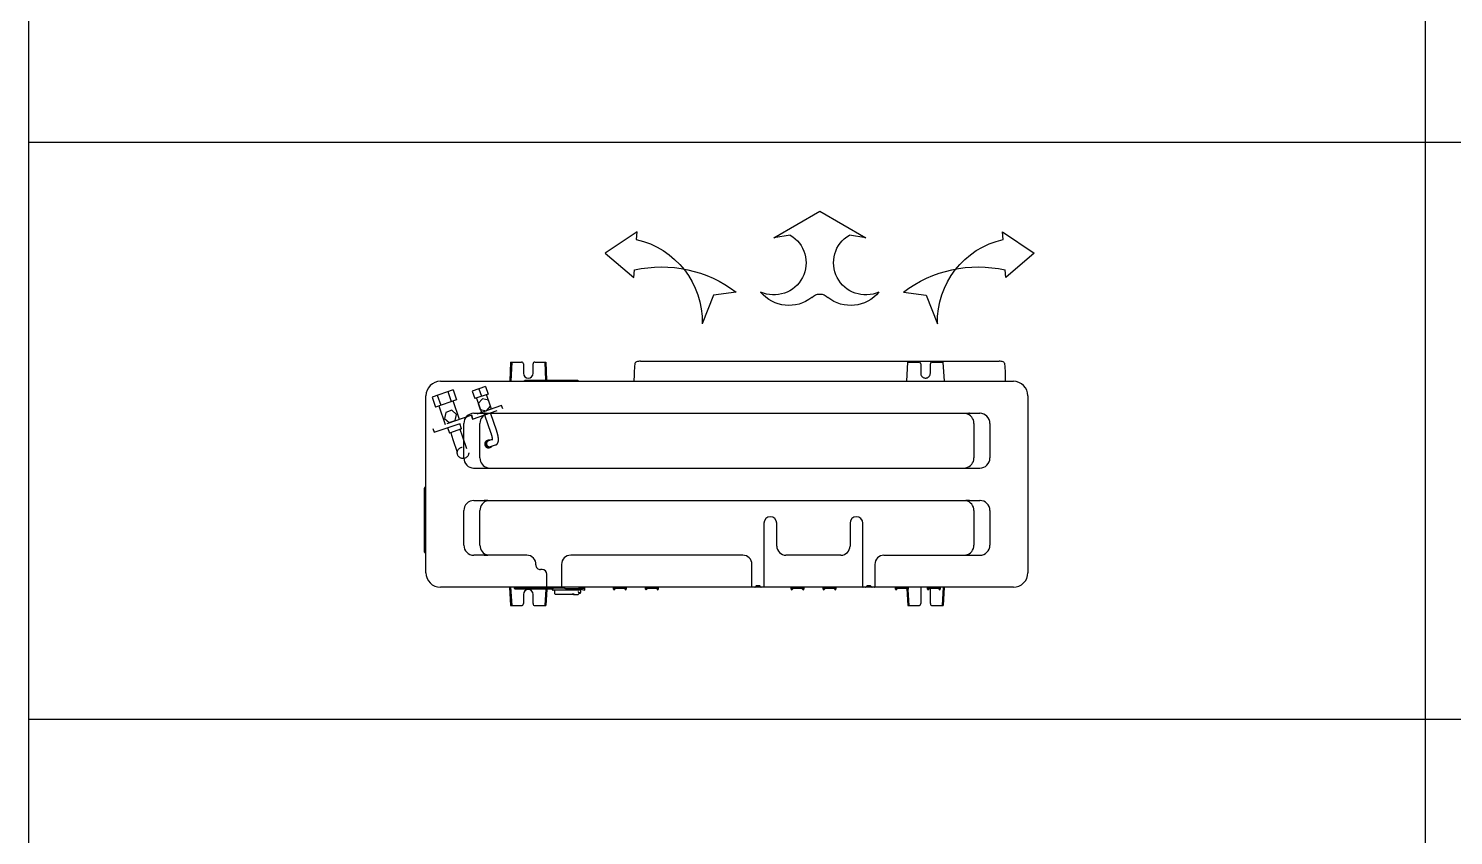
# Model space of a CAD drawing. Header units: inches. Extents: x -172 to 397, y -177 to 127.
# Drawn here: x 313.07 to 318.49, y 68.84 to 71.91 of the extents above; entities that cross this region are included whole.
import ezdxf

# ---------------------------------------------------------------- set-up
doc = ezdxf.new("R2010")
doc.units = ezdxf.units.IN
doc.header["$MEASUREMENT"] = 0
doc.linetypes.add('DOT2', pattern=[0.125, 0, -0.125])
for name, color, linetype in [('-EE-TEXT', 90, 'Continuous'), ('AC-CDU VRV', 3, 'Continuous'), ('AC-FCU VRV', 100, 'Continuous'), ('AC-Sky Air R410A', 70, 'Continuous')]:
    doc.layers.add(name, color=color, linetype=linetype)
doc.layers.add('AC-Sky Air R32', color=130, linetype='Continuous', lineweight=0)

# ---------------------------------------------------------------- blocks, each defined once
blk = doc.blocks.new('AIR-LOW')
at = {"layer": 'AC-FCU VRV', "color": 4}
for p, q in [((0.01163974925327693, 0.2952960661835959, -3392655.865954621), (-0.1225955583322502, 0.2177952752142573, -3392655.865954621)), ((0.1458750568389178, 0.2177952752142573, -3392655.865954621), (0.01163974925327693, 0.2952960661835959, -3392655.865954621)), ((-0.5197492571135172, 0.2353950566531466, -3392655.865954621), (-0.6125696325128729, 0.1735445199919923, -3392655.865954621)), ((-0.5219008222566117, 0.2135931493251064, -3392655.865954621), (-0.5197492571135172, 0.2353950566531466, -3392655.865954621)), ((-0.1225955583322502, 0.2177952752142573, -3392655.865954621), (-0.07447224071256642, 0.2264064742109895, -3392655.865954621)), ((0.09775173921923397, 0.2264064742108758, -3392655.865954621), (0.1458750568389178, 0.2177952752142573, -3392655.865954621)), ((0.5451803207632793, 0.2135931493251064, -3392655.865954621), (0.5430287556201847, 0.2353950566531466, -3392655.865954621)), ((0.5430287556201847, 0.2353950566531466, -3392655.865954621), (0.6358491310195404, 0.1735445199919923, -3392655.865954621)), ((-0.6125696325128729, 0.1735445199919923, -3392655.865954621), (-0.5295015432371883, 0.1024272480137824, -3392655.865954621)), ((0.6358491310195404, 0.1735445199919923, -3392655.865954621), (0.5527810417438559, 0.1024272480137824, -3392655.865954621)), ((-0.5295015432371883, 0.1024272480137824, -3392655.865954621), (-0.5279647052642531, 0.1249045865268954, -3392655.865954621)), ((0.5527810417438559, 0.1024272480137824, -3392655.865954621), (0.5512442037709206, 0.1249045865268954, -3392655.865954621)), ((-0.2982006621672326, 0.05161461717057136, -3392655.865954621), (-0.3304653086685221, -0.03195284169555634, -3392655.865954621)), ((-0.2317573647112567, 0.06029205082256794, -3392655.865954621), (-0.2982006621672326, 0.05161461717057136, -3392655.865954621)), ((0.2550368632179243, 0.06029205082256794, -3392655.865954621), (0.3214801606739002, 0.05161461717057136, -3392655.865954621)), ((0.3214801606739002, 0.05161461717057136, -3392655.865954621), (0.3537448071751896, -0.03195284169555634, -3392655.865954621))]:
    blk.add_line(p, q, dxfattribs=at)
for centre, radius, start, end in [((-0.5766449839995289, -0.02648477358729906, -3392655.865954621), 0.2462403953760186, 358.7275727909078, 77.26982151949238), ((-0.1220686244881222, 0.1457029528596649, -3392655.865954621), 0.09369351155229058, 245.7272512510814, 59.46924093096046), ((0.1453481229949034, 0.1457029528596649, -3392655.865954621), 0.09369351155228055, 120.5307590690485, 294.2727487489186), ((0.5999244825063101, -0.02648477358729906, -3392655.865954621), 0.2462403953760186, 102.7301784805076, 181.2724272090922), ((-0.4496783779935072, -0.2274697497086891, -3392655.865954621), 0.3609659566704283, 52.86347941400909, 102.525851156641), ((0.4729578765002884, -0.2274697497086891, -3392655.865954621), 0.3609659566704283, 77.47414884335899, 127.1365205859909), ((-0.0780470912222313, 0.1287064164771436, -3392655.865954621), 0.1072049663844888, 219.6550601974104, 308.3511248910708), ((0.01163974925333378, 0.02223389757500627, -3392655.865954621), 0.03222625074667553, 44.0338222076042, 135.9661777923958), ((0.1013265897290125, 0.1287064164771436, -3392655.865954621), 0.1072049663844887, 231.6488751089291, 320.3449398025897)]:
    blk.add_arc(centre, radius, start, end, dxfattribs=at)
blk = doc.blocks.new('RZF ( 42-48 ) CV2S')
at = {"layer": 'AC-CDU VRV', "color": 0, "linetype": 'Continuous'}
for p, q in [((1895.254506600405, 1318.577842617439), (1895.256285863404, 1318.606442617439)), ((1895.273257291404, 1318.606442617439), (1895.256285863404, 1318.606442617439)), ((1895.276257291404, 1318.603442617439), (1895.276257291404, 1318.579842617439)), ((1895.291257291404, 1318.577842617439), (1895.291257291404, 1318.603442617439)), ((1895.311228720404, 1318.606442617439), (1895.294257291404, 1318.606442617439)), ((1895.312883558404, 1318.579842617439), (1895.311228720404, 1318.606442617439)), ((1895.874680793405, 1318.580642617438), (1895.876285863405, 1318.606442617439)), ((1895.893257291405, 1318.606442617439), (1895.876285863405, 1318.606442617439)), ((1895.896257291405, 1318.603442617439), (1895.896257291405, 1318.588942617438)), ((1895.911257291405, 1318.588942617438), (1895.911257291405, 1318.603442617439)), ((1895.931228720405, 1318.606442617439), (1895.914257291405, 1318.606442617439)), ((1895.933007982999, 1318.577842617439), (1895.931228720405, 1318.606442617439)), ((1895.825557291405, 1318.579842617439), (1895.815557291405, 1318.582342617439)), ((1895.815557291405, 1318.582342617439), (1895.815557291405, 1318.577842617439)), ((1895.821507291405, 1318.580942617438), (1895.821157291405, 1318.580942617438)), ((1895.825057291405, 1318.582642617438), (1895.821507291405, 1318.580942617438)), ((1895.822057291405, 1318.581205998438), (1895.822057291405, 1318.586142617439)), ((1895.823057291405, 1318.587142617438), (1895.825057291405, 1318.587142617438)), ((1895.823057291405, 1318.586642617439), (1895.825057291405, 1318.586642617439)), ((1895.825057291405, 1318.586590390438), (1895.825057291405, 1318.588142617439)), ((1895.825057291405, 1318.579967617439), (1895.825057291405, 1318.582642617438)), ((1895.825057291405, 1318.582642617438), (1895.826057291405, 1318.581642617439)), ((1895.825057291405, 1318.582642617438), (1895.865057291405, 1318.582642617438)), ((1895.845557291405, 1318.579842617439), (1895.825557291405, 1318.579842617439)), ((1895.826057291405, 1318.584642617439), (1895.825986603405, 1318.584742617438)), ((1895.833057291405, 1318.589142617438), (1895.826057291405, 1318.589142617438)), ((1895.832057291405, 1318.589142617438), (1895.832057291405, 1318.588757589438)), ((1895.832057291405, 1318.589142617438), (1895.832162299405, 1318.588757589438)), ((1895.832057291405, 1318.588757589438), (1895.835057291405, 1318.588757589438)), ((1895.833332291405, 1318.588867617438), (1895.833057291405, 1318.589142617438)), ((1895.833440683405, 1318.588757589438), (1895.833332291405, 1318.588867617438)), ((1895.833449592405, 1318.588819648438), (1895.833343906405, 1318.588855711439)), ((1895.833557291405, 1318.588781537439), (1895.833449592405, 1318.588819648438)), ((1895.833664991405, 1318.588819648438), (1895.833557291405, 1318.588781537439)), ((1895.833770676405, 1318.588855711439), (1895.833664991405, 1318.588819648438)), ((1895.833782291405, 1318.588867617438), (1895.833673899405, 1318.588757589438)), ((1895.834057291405, 1318.589142617438), (1895.833782291405, 1318.588867617438)), ((1895.834057291405, 1318.589142617438), (1895.847057291405, 1318.589142617438)), ((1895.835057291405, 1318.589142617438), (1895.834952284405, 1318.588757589438)), ((1895.835057291405, 1318.588757589438), (1895.835057291405, 1318.589142617438)), ((1895.846057291405, 1318.588757589438), (1895.846057291405, 1318.589142617438)), ((1895.846057291405, 1318.589142617438), (1895.846162299405, 1318.588757589438)), ((1895.849057291405, 1318.588757589438), (1895.846057291405, 1318.588757589438)), ((1895.847332291405, 1318.588867617438), (1895.847057291405, 1318.589142617438)), ((1895.847440683405, 1318.588757589438), (1895.847332291405, 1318.588867617438)), ((1895.847449592405, 1318.588819648438), (1895.847343906405, 1318.588855711439)), ((1895.847557291405, 1318.588781537439), (1895.847449592405, 1318.588819648438)), ((1895.847664991405, 1318.588819648438), (1895.847557291405, 1318.588781537439)), ((1895.847770676405, 1318.588855711439), (1895.847664991405, 1318.588819648438)), ((1895.847782291405, 1318.588867617438), (1895.847673899405, 1318.588757589438)), ((1895.848057291405, 1318.589142617438), (1895.847782291405, 1318.588867617438)), ((1895.848057291405, 1318.589142617438), (1895.861057291405, 1318.589142617438)), ((1895.849057291405, 1318.589142617438), (1895.848952284405, 1318.588757589438)), ((1895.849057291405, 1318.589142617438), (1895.849057291405, 1318.588757589438)), ((1895.862057291405, 1318.588142617439), (1895.862057291405, 1318.582642617438)), ((1895.866057291405, 1318.580642617438), (1895.865057291405, 1318.579642617439)), ((1895.866057291405, 1318.581642617439), (1895.866057291405, 1318.580642617438)), ((1895.866057291405, 1318.580642617438), (1895.924057291405, 1318.580642617438)), ((1895.822081130405, 1318.579165493438), (1895.815557291405, 1318.579165493438)), ((1895.855057291405, 1318.577842617439), (1895.855057291405, 1318.578642617438)), ((1895.864307291405, 1318.578142617438), (1895.864057291405, 1318.578642617438)), ((1895.874502942405, 1318.577842617439), (1895.874512316405, 1318.577949196438)), ((1895.874512316405, 1318.577949196438), (1895.874519902405, 1318.578056432438)), ((1895.874519902405, 1318.578056432438), (1895.874525264405, 1318.578142617438)), ((1895.876120886405, 1318.577842617439), (1895.876139549405, 1318.578142617438)), ((1895.887264316405, 1318.577937592438), (1895.887169342405, 1318.577842617439)), ((1895.925057291405, 1318.578642617438), (1895.924807291405, 1318.578142617438)), ((1895.925057291405, 1318.579642617439), (1895.925057291405, 1318.578642617438)), ((1895.124057291404, 1318.279142617438), (1895.124057291404, 1318.555142617439)), ((1896.065252266405, 1318.523637592438), (1896.063457291405, 1318.525432567438)), ((1896.065457291405, 1318.523142617438), (1896.065457291405, 1318.423142617439)), ((1896.065252266405, 1318.422647643438), (1896.063457291405, 1318.420852668439)), ((1896.040757291405, 1318.256442617438), (1895.146757291404, 1318.256442617438)), ((1895.826757291405, 1318.254742617438), (1895.825057291405, 1318.256442617438)), ((1895.908757291405, 1318.254742617438), (1895.826757291405, 1318.254742617438)), ((1895.876285863405, 1318.226442617438), (1895.875014319405, 1318.254742617438)), ((1895.910457291405, 1318.256442617438), (1895.908757291405, 1318.254742617438)), ((1895.728757291405, 1318.225242617438), (1895.168757291404, 1318.225242617438)), ((1895.893257291405, 1318.226442617438), (1895.876285863405, 1318.226442617438)), ((1895.896257291405, 1318.243942617438), (1895.896257291405, 1318.229442617438)), ((1895.911257291405, 1318.229442617438), (1895.911257291405, 1318.243942617438))]:
    blk.add_line(p, q, dxfattribs=at)
at = {"layer": 'AC-CDU VRV', "color": 8, "linetype": 'Continuous'}
for p, q in [((1895.256120886404, 1318.577842617439), (1895.257900148404, 1318.606442617439)), ((1895.311157291404, 1318.581642617439), (1895.309614434404, 1318.606442617439)), ((1895.876295079405, 1318.580642617438), (1895.877900148405, 1318.606442617439)), ((1895.931393696998, 1318.577842617439), (1895.929614434405, 1318.606442617439)), ((1895.260757291404, 1318.577842617439), (1895.260757291404, 1318.580842617438)), ((1895.260757291404, 1318.579842617439), (1895.280757291404, 1318.579842617439)), ((1895.262757291404, 1318.580842617438), (1895.262757291404, 1318.579842617439)), ((1895.278757291404, 1318.579842617439), (1895.278757291404, 1318.580842617438)), ((1895.280757291404, 1318.580842617438), (1895.280757291404, 1318.577842617439)), ((1895.310757291404, 1318.577842617439), (1895.310757291404, 1318.580842617438)), ((1895.310757291404, 1318.579842617439), (1895.330757291405, 1318.579842617439)), ((1895.312757291405, 1318.580842617438), (1895.312757291405, 1318.579842617439)), ((1895.328757291404, 1318.579842617439), (1895.328757291404, 1318.580842617438)), ((1895.330757291405, 1318.580842617438), (1895.330757291405, 1318.577842617439)), ((1895.423557291404, 1318.577842617439), (1895.423557291404, 1318.580842617438)), ((1895.423557291404, 1318.579842617439), (1895.443557291404, 1318.579842617439)), ((1895.425557291405, 1318.580842617438), (1895.425557291405, 1318.579842617439)), ((1895.441557291404, 1318.579842617439), (1895.441557291404, 1318.580842617438)), ((1895.443557291404, 1318.580842617438), (1895.443557291404, 1318.577842617439)), ((1895.473557291405, 1318.577842617439), (1895.473557291405, 1318.580842617438)), ((1895.473557291405, 1318.579842617439), (1895.493557291405, 1318.579842617439)), ((1895.475557291405, 1318.580842617438), (1895.475557291405, 1318.579842617439)), ((1895.491557291405, 1318.579842617439), (1895.491557291405, 1318.580842617438)), ((1895.493557291405, 1318.580842617438), (1895.493557291405, 1318.577842617439)), ((1895.700757291405, 1318.577842617439), (1895.700757291405, 1318.580842617438)), ((1895.700757291405, 1318.579842617439), (1895.720757291405, 1318.579842617439)), ((1895.702757291405, 1318.580842617438), (1895.702757291405, 1318.579842617439)), ((1895.718757291405, 1318.579842617439), (1895.718757291405, 1318.580842617438)), ((1895.720757291405, 1318.580842617438), (1895.720757291405, 1318.577842617439)), ((1895.750757291405, 1318.577842617439), (1895.750757291405, 1318.580842617438)), ((1895.750757291405, 1318.579842617439), (1895.770757291405, 1318.579842617439)), ((1895.752757291405, 1318.580842617438), (1895.752757291405, 1318.579842617439)), ((1895.768757291405, 1318.579842617439), (1895.768757291405, 1318.580842617438)), ((1895.770757291405, 1318.580842617438), (1895.770757291405, 1318.577842617439)), ((1895.925057291405, 1318.578642617438), (1895.847390321405, 1318.578642617438)), ((1895.924807291405, 1318.578142617438), (1895.847534663398, 1318.578142617438)), ((1895.877900148405, 1318.226442617438), (1895.876628605405, 1318.254742617438))]:
    blk.add_line(p, q, dxfattribs=at)
at = {"layer": 'AC-CDU VRV', "color": 0}
for p, q in [((1895.146757291404, 1318.577842617439), (1896.040757291405, 1318.577842617439)), ((1896.063457291405, 1318.555142617439), (1896.063457291405, 1318.279142617438)), ((1895.931228720405, 1318.226442617438), (1895.932576646405, 1318.256442617438)), ((1895.931228720405, 1318.226442617438), (1895.914257291405, 1318.226442617438))]:
    blk.add_line(p, q, dxfattribs=at)
at = {"layer": 'AC-CDU VRV', "color": 8}
blk.add_line((1895.929614434405, 1318.226442617438), (1895.930962360405, 1318.256442617438), dxfattribs=at)
at = {"layer": 'AC-CDU VRV', "color": 0, "linetype": 'Continuous'}
for centre, radius, start, end in [((1895.273257291404, 1318.603442617439), 0.003000000000001819, 0, 90), ((1895.294257291404, 1318.603442617439), 0.003000000000001819, 90, 180), ((1895.893257291405, 1318.603442617439), 0.003000000000001819, 0, 90), ((1895.914257291405, 1318.603442617439), 0.003000000000001819, 90, 180), ((1895.823057291405, 1318.586142617439), 0.001000000000000606, 90, 180), ((1895.823057291405, 1318.585642617438), 0.001000000000000606, 90, 180), ((1895.822682995405, 1318.585337057438), 0.006200842000003759, 264.4299949963825, 297.6153219944736), ((1895.826057291405, 1318.588142617439), 0.001000000000000606, 90, 180), ((1895.835517383405, 1318.590693569439), 0.01123608500000681, 201.4185859991439, 211.9803649920336), ((1895.845557291405, 1318.577842617439), 0.002000000000001213, 0, 90), ((1895.861057291405, 1318.588142617439), 0.001000000000000606, 0, 90), ((1895.865057291405, 1318.581642617439), 0.001000000000000606, 0, 90), ((1895.903757291405, 1318.588942617438), 0.007500000000004547, 180, 0), ((1895.924057291405, 1318.579642617439), 0.001000000000000606, 0, 90), ((1895.146757291404, 1318.555142617439), 0.02270000000001376, 90, 180), ((1895.887759291405, 1318.577442617439), 0.0007000000000004243, 90, 134.9999999999908), ((1896.064757291405, 1318.523142617438), 0.0007000000000004243, 0, 45.00000000000921), ((1896.064757291405, 1318.423142617439), 0.0007000000000004243, 314.9999999999908, 0), ((1895.146757291404, 1318.279142617438), 0.02270000000001376, 180, 270), ((1895.458757291404, 1318.256742617438), 0.3000000000001819, 180.0572959908449, 185.188295991484), ((1895.438757291404, 1318.256742617438), 0.3000000000001819, 354.8117040085158, 359.9427040091551), ((1895.903757291405, 1318.243942617438), 0.007500000000004547, 0, 180), ((1895.163970035404, 1318.229975588438), 0.004000000000002425, 185.188295991484, 252.5902310030383), ((1895.168757291404, 1318.245242617438), 0.02000000000001213, 252.5902310030383, 270), ((1895.728757291405, 1318.245242617438), 0.02000000000001213, 270, 287.4097689969617), ((1895.733544547405, 1318.229975588438), 0.004000000000002425, 287.4097689969617, 354.8117040085158), ((1895.893257291405, 1318.229442617438), 0.003000000000001819, 270, 0), ((1895.914257291405, 1318.229442617438), 0.003000000000001819, 180, 270)]:
    blk.add_arc(centre, radius, start, end, dxfattribs=at)
at = {"layer": 'AC-CDU VRV', "color": 8, "linetype": 'Continuous'}
for centre in [(1895.261757291404, 1318.580842617438), (1895.279757291404, 1318.580842617438), (1895.311757291405, 1318.580842617438), (1895.329757291404, 1318.580842617438), (1895.424557291404, 1318.580842617438), (1895.442557291404, 1318.580842617438), (1895.474557291405, 1318.580842617438), (1895.492557291405, 1318.580842617438), (1895.701757291405, 1318.580842617438), (1895.719757291405, 1318.580842617438), (1895.751757291405, 1318.580842617438), (1895.769757291405, 1318.580842617438)]:
    blk.add_arc(centre, 0.001000000000000606, 0, 180, dxfattribs=at)
at = {"layer": 'AC-CDU VRV', "color": 0}
for centre, start, end in [((1896.040757291405, 1318.555142617439), 0, 90), ((1896.040757291405, 1318.279142617438), 270, 0)]:
    blk.add_arc(centre, 0.02270000000001376, start, end, dxfattribs=at)
at = {"layer": 'AC-Sky Air R410A', "color": 8, "linetype": 'Continuous'}
for p, q in [((1895.362907291405, 1318.542142617438), (1895.362907291405, 1318.577355453438)), ((1895.367752266405, 1318.577637592439), (1895.369547241404, 1318.575842617439)), ((1895.369532749404, 1318.575842617439), (1895.374981833404, 1318.575842617439)), ((1895.374967342404, 1318.575842617439), (1895.376762316404, 1318.577637592439)), ((1895.381607291404, 1318.577355453438), (1895.381607291404, 1318.477842617438)), ((1895.535907291405, 1318.477842617438), (1895.535907291405, 1318.577355453438)), ((1895.540752266405, 1318.577637592439), (1895.542547241405, 1318.575842617439)), ((1895.542532749405, 1318.575842617439), (1895.547981833404, 1318.575842617439)), ((1895.547967342404, 1318.575842617439), (1895.549762316405, 1318.577637592439)), ((1895.554607291405, 1318.577355453438), (1895.554607291405, 1318.542142617438)), ((1895.851757291405, 1318.542142617438), (1895.851757291405, 1318.577355453438)), ((1895.874757291405, 1318.577355453438), (1895.874757291405, 1318.557642617439)), ((1895.882057291405, 1318.550342617438), (1895.884565083405, 1318.550342617438)), ((1895.348607291405, 1318.527842617438), (1895.198957291404, 1318.527842617438)), ((1895.215484765404, 1318.527838886438), (1895.215374583404, 1318.527838838438)), ((1895.401607291405, 1318.477842617438), (1895.401607291405, 1318.513542617439)), ((1895.415907291404, 1318.527842617438), (1895.501607291405, 1318.527842617438)), ((1895.515907291405, 1318.513542617439), (1895.515907291405, 1318.477842617438)), ((1895.568907291405, 1318.527842617438), (1895.837457291405, 1318.527842617438)), ((1895.906041815405, 1318.527842617438), (1895.988557291405, 1318.527842617438)), ((1895.972130164405, 1318.527838749438), (1895.971568473405, 1318.527839002438)), ((1895.988948817405, 1318.527837724438), (1895.988734742405, 1318.527837708438)), ((1895.183257291404, 1318.458142617438), (1895.183257291404, 1318.512142617438)), ((1895.208257291404, 1318.458142617438), (1895.208257291404, 1318.512142617438)), ((1895.979257291405, 1318.512142617438), (1895.979257291405, 1318.458142617438)), ((1896.004257291405, 1318.512142617438), (1896.004257291405, 1318.458142617438)), ((1895.198565765404, 1318.442447510439), (1895.198779840404, 1318.442447526438)), ((1895.988557291405, 1318.442442617438), (1895.198957291404, 1318.442442617438)), ((1895.215384419404, 1318.442446486438), (1895.215946110405, 1318.442446232438)), ((1895.972029818405, 1318.442446348439), (1895.972139999405, 1318.442446397439)), ((1895.988557291405, 1318.391842617438), (1895.198957291404, 1318.391842617438)), ((1895.215484765404, 1318.391838886438), (1895.215374583404, 1318.391838838438)), ((1895.183257291404, 1318.322142617438), (1895.183257291404, 1318.376142617439)), ((1895.208257291404, 1318.322142617438), (1895.208257291404, 1318.376142617439)), ((1895.979257291405, 1318.376142617439), (1895.979257291405, 1318.322142617438)), ((1895.198565765404, 1318.306447510438), (1895.198779840404, 1318.306447526438)), ((1895.988557291405, 1318.306442617439), (1895.198957291404, 1318.306442617439)), ((1895.215384419404, 1318.306446486439), (1895.215946110405, 1318.306446232438))]:
    blk.add_line(p, q, dxfattribs=at)
at = {"layer": 'AC-Sky Air R410A', "color": 8}
for p, q in [((1895.972130164405, 1318.391838749438), (1895.971568473405, 1318.391839002438)), ((1895.988948817405, 1318.391837724438), (1895.988734742405, 1318.391837708439)), ((1896.004257291405, 1318.376142617439), (1896.004257291405, 1318.322142617438))]:
    blk.add_line(p, q, dxfattribs=at)
at = {"layer": 'AC-Sky Air R410A', "color": 8, "linetype": 'DOT2', "ltscale": 0.01}
for p, q in [((1895.962533730405, 1318.358459838438), (1895.954702735405, 1318.355763451438)), ((1895.960212390405, 1318.357814441438), (1895.960030562405, 1318.357597941438)), ((1895.960409571405, 1318.358025854438), (1895.960212390405, 1318.357814441438)), ((1895.960622232405, 1318.358230759438), (1895.960409571405, 1318.358025854438)), ((1895.960850354405, 1318.358427666439), (1895.960622232405, 1318.358230759438)), ((1895.961093756405, 1318.358615035438), (1895.960850354405, 1318.358427666439)), ((1895.961352080405, 1318.358791295438), (1895.961093756405, 1318.358615035438)), ((1895.961624781405, 1318.358954871438), (1895.961352080405, 1318.358791295438)), ((1895.961911114405, 1318.359104212438), (1895.961624781405, 1318.358954871438)), ((1895.962210136405, 1318.359237822438), (1895.961911114405, 1318.359104212438)), ((1895.962520705405, 1318.359354290438), (1895.962210136405, 1318.359237822438)), ((1895.964214750405, 1318.359937627439), (1895.962501720405, 1318.359347792438)), ((1895.962841488405, 1318.359452327438), (1895.962520705405, 1318.359354290438)), ((1895.962942298405, 1318.358579554438), (1895.962533730405, 1318.358459838438)), ((1895.963170974405, 1318.359530794438), (1895.962841488405, 1318.359452327438)), ((1895.963374680405, 1318.358662879438), (1895.962942298405, 1318.358579554438)), ((1895.963507495405, 1318.359588735438), (1895.963170974405, 1318.359530794438)), ((1895.963826692405, 1318.358704990438), (1895.963374680405, 1318.358662879438)), ((1895.963849248405, 1318.359625399439), (1895.963507495405, 1318.359588735438)), ((1895.964293027405, 1318.358701743438), (1895.963826692405, 1318.358704990438)), ((1895.964194330405, 1318.359640266438), (1895.963849248405, 1318.359625399439)), ((1895.964540770405, 1318.359633061438), (1895.964194330405, 1318.359640266438)), ((1895.964694192405, 1318.360078110439), (1895.964214750405, 1318.359937627439)), ((1895.964767373405, 1318.358649982438), (1895.964293027405, 1318.358701743438)), ((1895.964886565405, 1318.359603761438), (1895.964540770405, 1318.359633061438)), ((1895.965201579405, 1318.360175889439), (1895.964694192405, 1318.360078110439)), ((1895.965242628405, 1318.358547829438), (1895.964767373405, 1318.358649982438)), ((1895.965229720405, 1318.359552599439), (1895.964886565405, 1318.359603761438)), ((1895.965464270405, 1318.360206970438), (1895.965201579405, 1318.360175889439)), ((1895.965568285405, 1318.359480058439), (1895.965229720405, 1318.359552599439)), ((1895.965711204405, 1318.358394901438), (1895.965242628405, 1318.358547829438)), ((1895.965732001405, 1318.360225306438), (1895.965464270405, 1318.360206970438)), ((1895.965900393405, 1318.359386857438), (1895.965568285405, 1318.359480058439)), ((1895.966165403405, 1318.358192434438), (1895.965711204405, 1318.358394901438)), ((1895.966003952405, 1318.360230316438), (1895.965732001405, 1318.360225306438)), ((1895.966224291405, 1318.359273933438), (1895.965900393405, 1318.359386857438)), ((1895.966279231405, 1318.360221495438), (1895.966003952405, 1318.360230316438)), ((1895.966597823405, 1318.357943278438), (1895.966165403405, 1318.358192434438)), ((1895.966538372405, 1318.359142416439), (1895.966224291405, 1318.359273933438)), ((1895.966556874405, 1318.360198417438), (1895.966279231405, 1318.360221495438)), ((1895.966841196405, 1318.358993600438), (1895.966538372405, 1318.359142416439)), ((1895.966835861405, 1318.360160755439), (1895.966556874405, 1318.360198417438)), ((1895.967001756405, 1318.357651769438), (1895.966597823405, 1318.357943278438)), ((1895.967115125405, 1318.360108281438), (1895.966835861405, 1318.360160755439)), ((1895.967131509405, 1318.358828912438), (1895.966841196405, 1318.358993600438)), ((1895.967371529405, 1318.357323485438), (1895.967001756405, 1318.357651769438)), ((1895.967393558405, 1318.360040881438), (1895.967115125405, 1318.360108281438)), ((1895.967408255405, 1318.358649876438), (1895.967131509405, 1318.358828912438)), ((1895.967670035405, 1318.359958556438), (1895.967393558405, 1318.360040881438)), ((1895.967670580405, 1318.358458086438), (1895.967408255405, 1318.358649876438)), ((1895.967943418405, 1318.359861425439), (1895.967670035405, 1318.359958556438)), ((1895.967917834405, 1318.358255164438), (1895.967670580405, 1318.358458086438)), ((1895.968149564405, 1318.358042738438), (1895.967917834405, 1318.358255164438)), ((1895.968212578405, 1318.359749732438), (1895.967943418405, 1318.359861425439)), ((1895.968365504405, 1318.357822413438), (1895.968149564405, 1318.358042738438)), ((1895.968476406405, 1318.359623836438), (1895.968212578405, 1318.359749732438)), ((1895.968565565405, 1318.357595742438), (1895.968365504405, 1318.357822413438)), ((1895.968733833405, 1318.359484216438), (1895.968476406405, 1318.359623836438)), ((1895.968749813405, 1318.357364215439), (1895.968565565405, 1318.357595742438)), ((1895.968983838405, 1318.359331459438), (1895.968733833405, 1318.359484216438)), ((1895.968918460405, 1318.357129233438), (1895.968749813405, 1318.357364215439)), ((1895.969225467405, 1318.359166254438), (1895.968983838405, 1318.359331459438)), ((1895.969457841405, 1318.358989383438), (1895.969225467405, 1318.359166254438)), ((1895.969680170405, 1318.358801706438), (1895.969457841405, 1318.358989383438)), ((1895.969891759405, 1318.358604151438), (1895.969680170405, 1318.358801706438)), ((1895.970092012405, 1318.358397699438), (1895.969891759405, 1318.358604151438)), ((1895.970280443405, 1318.358183369438), (1895.970092012405, 1318.358397699438)), ((1895.970456671405, 1318.357962204438), (1895.970280443405, 1318.358183369438)), ((1895.970620423405, 1318.357735256438), (1895.970456671405, 1318.357962204438)), ((1895.970909924405, 1318.357268190438), (1895.970620423405, 1318.357735256438)), ((1895.999397821405, 1318.361622781438), (1896.006198534405, 1318.341871799438)), ((1896.021232301405, 1318.347048269438), (1896.014431594405, 1318.366799236438)), ((1895.959978601405, 1318.347215384438), (1895.965724254405, 1318.349193741439)), ((1895.971910633405, 1318.308913329438), (1895.962143722405, 1318.337278932438)), ((1895.963221086405, 1318.348331844438), (1895.963595834405, 1318.348255899439)), ((1895.963595834405, 1318.348255899439), (1895.963976915405, 1318.348206036438)), ((1895.963976915405, 1318.348206036438), (1895.964361704405, 1318.348183083438)), ((1895.964361704405, 1318.348183083438), (1895.964747472405, 1318.348187495438)), ((1895.964747472405, 1318.348187495438), (1895.965131449405, 1318.348219339438)), ((1895.965131449405, 1318.348219339438), (1895.965510890405, 1318.348278290438)), ((1895.965510890405, 1318.348278290438), (1895.965883142405, 1318.348363637438)), ((1895.965724254405, 1318.349193741439), (1895.966119916405, 1318.349350939438)), ((1895.965883142405, 1318.348363637438), (1895.966245702405, 1318.348474311438)), ((1895.966119916405, 1318.349350939438), (1895.966511940405, 1318.349551476438)), ((1895.966245702405, 1318.348474311438), (1895.967958732405, 1318.349064146438)), ((1895.966245702405, 1318.348474311438), (1895.966508175405, 1318.348572426439)), ((1895.966508175405, 1318.348572426439), (1895.966771335405, 1318.348686984438)), ((1895.966511940405, 1318.349551476438), (1895.966894059405, 1318.349796574438)), ((1895.966771335405, 1318.348686984438), (1895.967033918405, 1318.348818604439)), ((1895.966894059405, 1318.349796574438), (1895.967259539405, 1318.350086234438)), ((1895.967033918405, 1318.348818604439), (1895.967294550405, 1318.348967788438)), ((1895.967259539405, 1318.350086234438), (1895.967601465405, 1318.350419056438)), ((1895.967294550405, 1318.348967788438), (1895.967551751405, 1318.349134901438)), ((1895.967702756405, 1318.356964906438), (1895.967371529405, 1318.357323485438)), ((1895.967551751405, 1318.349134901438), (1895.967803953405, 1318.349320150438)), ((1895.967601465405, 1318.350419056438), (1895.967913082405, 1318.350792147438)), ((1895.967992477405, 1318.356583035438), (1895.967702756405, 1318.356964906438)), ((1895.967803953405, 1318.349320150438), (1895.968049516405, 1318.349523562438)), ((1895.967913082405, 1318.350792147438), (1895.968188178405, 1318.351201137438)), ((1895.967958732405, 1318.349064146438), (1895.968423030405, 1318.349248613438)), ((1895.968239183405, 1318.356185013439), (1895.967992477405, 1318.356583035438)), ((1895.968049516405, 1318.349523562438), (1895.968286757405, 1318.349744968438)), ((1895.968188178405, 1318.351201137438), (1895.968421444405, 1318.351640314438)), ((1895.968442730405, 1318.355777761439), (1895.968239183405, 1318.356185013439)), ((1895.968286757405, 1318.349744968438), (1895.968513970405, 1318.349983991438)), ((1895.968421444405, 1318.351640314438), (1895.968608804405, 1318.352102874438)), ((1895.968423030405, 1318.349248613438), (1895.968883057405, 1318.349483937438)), ((1895.968604174405, 1318.355367695438), (1895.968442730405, 1318.355777761439)), ((1895.968513970405, 1318.349983991438), (1895.968729461405, 1318.350240032438)), ((1895.968729412405, 1318.354945161438), (1895.968604174405, 1318.355367695438)), ((1895.968608804405, 1318.352102874438), (1895.968747642405, 1318.352581271438)), ((1895.968819741405, 1318.354498926439), (1895.968729412405, 1318.354945161438)), ((1895.968729461405, 1318.350240032438), (1895.968931579405, 1318.350512266438)), ((1895.968747642405, 1318.352581271438), (1895.968836920405, 1318.353067617438)), ((1895.968870376405, 1318.354033393438), (1895.968819741405, 1318.354498926439)), ((1895.968836920405, 1318.353067617438), (1895.968877171405, 1318.353554104438)), ((1895.968877171405, 1318.353554104438), (1895.968870376405, 1318.354033393438)), ((1895.968883057405, 1318.349483937438), (1895.969331462405, 1318.349771552438)), ((1895.969075539405, 1318.356886060438), (1895.968918460405, 1318.357129233438)), ((1895.968931579405, 1318.350512266438), (1895.969118749405, 1318.350799648438)), ((1895.969223995405, 1318.356629187438), (1895.969075539405, 1318.356886060438)), ((1895.969118749405, 1318.350799648438), (1895.969289510405, 1318.351100918438)), ((1895.969362465405, 1318.356358905438), (1895.969223995405, 1318.356629187438)), ((1895.969289510405, 1318.351100918438), (1895.969442543405, 1318.351414617438)), ((1895.969331462405, 1318.349771552438), (1895.969548849405, 1318.349935031438)), ((1895.969489560405, 1318.356075666439), (1895.969362465405, 1318.356358905438)), ((1895.969442543405, 1318.351414617438), (1895.969576706405, 1318.351739108439)), ((1895.969603879405, 1318.355780102438), (1895.969489560405, 1318.356075666439)), ((1895.969548849405, 1318.349935031438), (1895.969760342405, 1318.350111459438)), ((1895.969576706405, 1318.351739108439), (1895.969691056405, 1318.352072603438)), ((1895.969704044405, 1318.355473024438), (1895.969603879405, 1318.355780102438)), ((1895.969691056405, 1318.352072603438), (1895.969784874405, 1318.352413198438)), ((1895.969788715405, 1318.355155435438), (1895.969704044405, 1318.355473024438)), ((1895.969760342405, 1318.350111459438), (1895.969964921405, 1318.350300577438)), ((1895.969784874405, 1318.352413198438), (1895.969857677405, 1318.352758903438)), ((1895.969856628405, 1318.354828523439), (1895.969788715405, 1318.355155435438)), ((1895.969906617405, 1318.354493658438), (1895.969856628405, 1318.354828523439)), ((1895.969857677405, 1318.352758903438), (1895.969909228405, 1318.353107689439)), ((1895.969937649405, 1318.354152384439), (1895.969906617405, 1318.354493658438)), ((1895.969909228405, 1318.353107689439), (1895.969939536405, 1318.353457520438)), ((1895.969948851405, 1318.353806395438), (1895.969937649405, 1318.354152384439)), ((1895.969939536405, 1318.353457520438), (1895.969948851405, 1318.353806395438)), ((1895.969964921405, 1318.350300577438), (1895.970161581405, 1318.350502015438)), ((1895.970161581405, 1318.350502015438), (1895.970349340405, 1318.350715295438)), ((1895.970349340405, 1318.350715295438), (1895.970527255405, 1318.350939826438)), ((1895.970527255405, 1318.350939826438), (1895.970694439405, 1318.351174914438)), ((1895.970694439405, 1318.351174914438), (1895.970850071405, 1318.351419763438)), ((1895.970850071405, 1318.351419763438), (1895.970993409405, 1318.351673489439)), ((1895.971148780405, 1318.356790292439), (1895.970909924405, 1318.357268190438)), ((1895.970993409405, 1318.351673489439), (1895.971123802405, 1318.351935124438)), ((1895.971123802405, 1318.351935124438), (1895.971240701405, 1318.352203633438)), ((1895.971338229405, 1318.356309091438), (1895.971148780405, 1318.356790292439)), ((1895.971240701405, 1318.352203633438), (1895.971343663405, 1318.352477924438)), ((1895.971485193405, 1318.355813261438), (1895.971338229405, 1318.356309091438)), ((1895.971343663405, 1318.352477924438), (1895.971432362405, 1318.352756868438)), ((1895.971432362405, 1318.352756868438), (1895.971506585405, 1318.353039308438)), ((1895.971591191405, 1318.355289618439), (1895.971485193405, 1318.355813261438)), ((1895.971506585405, 1318.353039308438), (1895.971566240405, 1318.353324078438)), ((1895.971566240405, 1318.353324078438), (1895.971611350405, 1318.353610020439)), ((1895.971627049405, 1318.355018928439), (1895.971591191405, 1318.355289618439)), ((1895.971611350405, 1318.353610020439), (1895.971642050405, 1318.353895995438)), ((1895.971650610405, 1318.354743329438), (1895.971627049405, 1318.355018928439)), ((1895.971642050405, 1318.353895995438), (1895.971658584405, 1318.354180898438)), ((1895.971661293405, 1318.354463676438), (1895.971650610405, 1318.354743329438)), ((1895.971658584405, 1318.354180898438), (1895.971661293405, 1318.354463676438)), ((1896.050483339405, 1318.335967656438), (1895.989970052405, 1318.315131578438)), ((1896.006198534405, 1318.341871799438), (1896.009779743405, 1318.331471070438)), ((1896.007841421405, 1318.330803663438), (1896.026751823405, 1318.337314937438)), ((1896.024813513405, 1318.336647533439), (1896.021232301405, 1318.347048269438)), ((1896.029681896405, 1318.328805255438), (1896.026751823405, 1318.337314937438)), ((1896.052436721405, 1318.330294536438), (1896.050483338405, 1318.335967657438)), ((1895.990915587405, 1318.315457159438), (1895.943639581405, 1318.299178974439)), ((1895.952877625405, 1318.334088408438), (1895.962644536405, 1318.305722805438)), ((1895.989970051405, 1318.315131580438), (1895.991923434405, 1318.309458460438)), ((1895.992543405405, 1318.310729559438), (1895.990915587405, 1318.315457159438)), ((1895.991923434405, 1318.309458460438), (1896.052436718405, 1318.330294545438)), ((1896.007841421405, 1318.330803663438), (1896.010771494405, 1318.322293980438)), ((1896.010833835405, 1318.315969736438), (1896.020763526405, 1318.287131379438)), ((1896.017702734405, 1318.317806035438), (1896.015829907405, 1318.308171418438)), ((1896.026982974405, 1318.321001431438), (1896.017702737405, 1318.317806038438)), ((1896.034390381405, 1318.314562203438), (1896.026982971405, 1318.321001428438)), ((1896.032517554405, 1318.304927586438), (1896.034390381405, 1318.314562203438)), ((1896.043456008405, 1318.294944908438), (1896.033526316405, 1318.323783268438)), ((1895.943639581405, 1318.299178974439), (1895.945267400405, 1318.294451374438)), ((1895.945267400405, 1318.294451374438), (1895.992543405405, 1318.310729559438)), ((1895.960868482405, 1318.299823175438), (1895.968682010405, 1318.277130692439)), ((1895.968965647405, 1318.302415502438), (1895.962526422405, 1318.295008092438)), ((1895.962526422405, 1318.295008092438), (1895.965721815405, 1318.285727855438)), ((1895.978600264405, 1318.300542675438), (1895.968965647405, 1318.302415502438)), ((1895.972029818405, 1318.306446348438), (1895.972139999405, 1318.306446397438)), ((1895.975356433405, 1318.283855028438), (1895.981795657405, 1318.291262438438)), ((1895.984755852405, 1318.282665275438), (1895.976942324405, 1318.305357758439)), ((1895.981795657405, 1318.291262438438), (1895.978600264405, 1318.300542675438)), ((1896.015732897405, 1318.285399221438), (1896.048486674405, 1318.296677079438)), ((1896.015829907405, 1318.308171418438), (1896.023237317405, 1318.301732193438)), ((1896.023237317405, 1318.301732193438), (1896.032517554405, 1318.304927586438)), ((1896.045670031405, 1318.278256532438), (1896.040298230405, 1318.293857614438)), ((1896.053858475405, 1318.281075997438), (1896.048486674405, 1318.296677079438)), ((1895.965721815405, 1318.285727855438), (1895.975356433405, 1318.283855028438)), ((1895.966318210405, 1318.276316783438), (1895.987119653405, 1318.283479184438)), ((1895.970387756405, 1318.264497781438), (1895.966318210405, 1318.276316783438)), ((1895.970387756405, 1318.264497781438), (1895.991189199405, 1318.271660183438)), ((1895.980788478405, 1318.268078982438), (1895.976718931405, 1318.279897984438)), ((1895.991189199405, 1318.271660183438), (1895.987119653405, 1318.283479184438)), ((1896.021104698405, 1318.269798139438), (1896.015732897405, 1318.285399221438)), ((1896.021104698405, 1318.269798139438), (1896.053858475405, 1318.281075997438)), ((1896.029293142405, 1318.272617604438), (1896.023921341405, 1318.288218686438)), ((1895.254419503765, 1318.256442617438), (1895.256285863404, 1318.226442617438)), ((1895.313095080044, 1318.256442617438), (1895.311228720404, 1318.226442617438)), ((1895.273257291404, 1318.226442617438), (1895.256285863404, 1318.226442617438)), ((1895.276257291404, 1318.243942617438), (1895.276257291404, 1318.229442617438)), ((1895.291257291404, 1318.229442617438), (1895.291257291404, 1318.243942617438)), ((1895.311228720404, 1318.226442617438), (1895.294257291404, 1318.226442617438))]:
    blk.add_line(p, q, dxfattribs=at)
at = {"layer": 'AC-Sky Air R410A', "color": 0, "linetype": 'Continuous'}
for p, q in [((1895.738697285405, 1318.250742617438), (1895.738701953405, 1318.250742617438)), ((1895.738555557405, 1318.245742617438), (1895.738670779405, 1318.245742617438))]:
    blk.add_line(p, q, dxfattribs=at)
at = {"layer": 'AC-Sky Air R410A', "color": 8, "linetype": 'DOT2', "ltscale": 0.01}
blk.add_circle((1896.005576329405, 1318.368098005438), 0.008950000000005426, dxfattribs=at)
at = {"layer": 'AC-Sky Air R410A', "color": 8, "linetype": 'Continuous'}
for centre, radius, start, end in [((1895.363257291405, 1318.577492617438), 0.0003500000000002122, 90, 136.1693979899887), ((1895.367257291404, 1318.577142617439), 0.0007000000000004243, 45.00000000000921, 90), ((1895.377257291404, 1318.577142617439), 0.0007000000000004243, 90, 134.9999999999908), ((1895.381257291404, 1318.577492617438), 0.0003500000000002122, 43.83060201001133, 90), ((1895.536257291405, 1318.577492617438), 0.0003500000000002122, 90, 136.1693979899887), ((1895.540257291404, 1318.577142617439), 0.0007000000000004243, 45.00000000000921, 90), ((1895.550257291405, 1318.577142617439), 0.0007000000000004243, 90, 134.9999999999908), ((1895.554257291405, 1318.577492617438), 0.0003500000000002122, 43.83060201001133, 90), ((1895.882057291405, 1318.557642617439), 0.007300000000004426, 180, 270), ((1895.348607291405, 1318.542142617438), 0.01430000000000867, 270, 0), ((1895.568907291405, 1318.542142617438), 0.01430000000000867, 180, 270), ((1895.837457291405, 1318.542142617438), 0.01430000000000867, 270, 0), ((1895.884565083405, 1318.543142617438), 0.007200000000004365, 357.3341180112006, 90), ((1895.906041815405, 1318.542142617438), 0.01430000000000867, 177.3341180112008, 270), ((1895.198957291404, 1318.512142617438), 0.01570000000000952, 90, 180), ((1895.223957291404, 1318.512142617438), 0.01570000000000952, 102.1209550025629, 180), ((1895.415907291404, 1318.513542617439), 0.01430000000000867, 90, 180), ((1895.501607291405, 1318.513542617439), 0.01430000000000867, 0, 90), ((1895.963557291405, 1318.512142617438), 0.01570000000000952, 0, 77.87921100390952), ((1895.988557291405, 1318.512142617438), 0.01570000000000952, 0, 90), ((1895.391607291404, 1318.477842617438), 0.01000000000000606, 180, 0), ((1895.525907291405, 1318.477842617438), 0.01000000000000606, 180, 0), ((1895.198957291404, 1318.458142617438), 0.01570000000000952, 180, 270), ((1895.223957291404, 1318.458142617438), 0.01570000000000952, 180, 257.8792110039095), ((1895.963557291405, 1318.458142617438), 0.01570000000000952, 282.1209550025629, 0), ((1895.988557291405, 1318.458142617438), 0.01570000000000952, 270, 0), ((1895.198957291404, 1318.376142617439), 0.01570000000000952, 90, 180), ((1895.223957291404, 1318.376142617439), 0.01570000000000952, 102.1209550025629, 180), ((1895.198957291404, 1318.322142617438), 0.01570000000000952, 180, 270), ((1895.223957291404, 1318.322142617438), 0.01570000000000952, 180, 257.8792110039095), ((1895.963557291405, 1318.322142617438), 0.01570000000000952, 282.1209550025629, 0), ((1895.988557291405, 1318.322142617438), 0.01570000000000952, 270, 0), ((1895.666611914405, 1318.255700601438), 0.002205539000001337, 160.2471239961148, 177.9346160103074)]:
    blk.add_arc(centre, radius, start, end, dxfattribs=at)
at = {"layer": 'AC-Sky Air R410A', "color": 0, "linetype": 'Continuous'}
for centre, start, end in [((1895.852107291405, 1318.577492617438), 90, 136.1693979899887), ((1895.874407291405, 1318.577492617438), 43.83060201001133, 90)]:
    blk.add_arc(centre, 0.0003500000000002122, start, end, dxfattribs=at)
at = {"layer": 'AC-Sky Air R410A', "color": 8}
for centre, end in [((1895.963557291405, 1318.376142617439), 77.87921100390952), ((1895.988557291405, 1318.376142617439), 90)]:
    blk.add_arc(centre, 0.01570000000000952, 0, end, dxfattribs=at)
at = {"layer": 'AC-Sky Air R410A', "color": 8, "linetype": 'DOT2', "ltscale": 0.01}
for centre, radius, start, end in [((1895.230903703404, 1318.255700880438), 0.002204495000001336, 2.059087004287573, 19.81249899625228), ((1895.283757291405, 1318.243942617438), 0.007500000000004547, 0, 180), ((1895.273257291404, 1318.229442617438), 0.003000000000001819, 270, 0), ((1895.294257291404, 1318.229442617438), 0.003000000000001819, 180, 270)]:
    blk.add_arc(centre, radius, start, end, dxfattribs=at)
at = {"layer": 'AC-Sky Air R410A', "color": 8, "linetype": 'Continuous'}
for points in [[(1895.36290729158, 1318.57735545357), (1895.362912426995, 1318.577475595818), (1895.362928739364, 1318.577579083495), (1895.362957847749, 1318.577665724191), (1895.363004804924, 1318.577735002717)], [(1895.369532749804, 1318.575842617715), (1895.369478567536, 1318.575817253417), (1895.36941158969, 1318.57574575196), (1895.369336284067, 1318.575634724127), (1895.36925729158, 1318.575492617715)], [(1895.374981833356, 1318.575842617715), (1895.375036015623, 1318.575817253417), (1895.37510299347, 1318.57574575196), (1895.375178299093, 1318.575634724127), (1895.37525729158, 1318.575492617715)], [(1895.381509778235, 1318.577735002717), (1895.381556554586, 1318.577666141394), (1895.381585689883, 1318.577579737239), (1895.381602112179, 1318.577475965714), (1895.38160729158, 1318.57735545357)], [(1895.53590729158, 1318.57735545357), (1895.53591247098, 1318.577475965714), (1895.535928893277, 1318.577579737239), (1895.535958028574, 1318.577666141394), (1895.536004804924, 1318.577735002717)], [(1895.54225729158, 1318.575492617715), (1895.542336284067, 1318.575634724127), (1895.54241158969, 1318.57574575196), (1895.542478567536, 1318.575817253417), (1895.542532749804, 1318.575842617715)], [(1895.54825729158, 1318.575492617715), (1895.548178299093, 1318.575634724127), (1895.54810299347, 1318.57574575196), (1895.548036015623, 1318.575817253417), (1895.547981833356, 1318.575842617715)], [(1895.554509778235, 1318.577735002717), (1895.554556554586, 1318.577666141394), (1895.554585689883, 1318.577579737239), (1895.55460211218, 1318.577475965714), (1895.55460729158, 1318.57735545357)], [(1895.220660665946, 1318.52749261015), (1895.220716317557, 1318.527505212546), (1895.220779377736, 1318.527526394742), (1895.220809140267, 1318.527541150223), (1895.22082337842, 1318.527560446857), (1895.220815635501, 1318.527577573749), (1895.220798281502, 1318.527592904138), (1895.220776359221, 1318.527603905751), (1895.220754073108, 1318.527610514067), (1895.220710599443, 1318.527621579832), (1895.220666197194, 1318.527631854935), (1895.220609129629, 1318.527642902491), (1895.220551983776, 1318.527652200147), (1895.220458429072, 1318.527665620619), (1895.220364503107, 1318.527677519608), (1895.219945283924, 1318.527717606459), (1895.219524910444, 1318.52774447054), (1895.219221334462, 1318.527760646461), (1895.218917659694, 1318.527774882018), (1895.218649614099, 1318.527785680386), (1895.218381500796, 1318.527795089643), (1895.218266909916, 1318.527798775417), (1895.218152313739, 1318.527802295708), (1895.21803771326, 1318.527805667298), (1895.217923107766, 1318.527808886091), (1895.217256035204, 1318.527824428896), (1895.21658882868, 1318.527834592558), (1895.215898078312, 1318.527840016245), (1895.21520729158, 1318.527842617715)], [(1895.97230729158, 1318.527842617715), (1895.970847887666, 1318.527833669321), (1895.969389012181, 1318.527803343056), (1895.968659932827, 1318.527778050891), (1895.967931308414, 1318.527741362668), (1895.96756743968, 1318.527716748372), (1895.967204512462, 1318.527683730398), (1895.967023601853, 1318.527662301065), (1895.966843701437, 1318.527631950517), (1895.966799156133, 1318.527621913209), (1895.966755349791, 1318.527609608408), (1895.966706666257, 1318.527592140693), (1895.966686597912, 1318.52755965621), (1895.966718134248, 1318.527529966933), (1895.966764689148, 1318.527515339152), (1895.966809014536, 1318.527502952104), (1895.966853871718, 1318.527492614927)], [(1895.21520729158, 1318.442442617715), (1895.216666695494, 1318.44245156611), (1895.218125570979, 1318.442481892375), (1895.218854650333, 1318.44250718454), (1895.219583274746, 1318.442543872762), (1895.21994714348, 1318.442568487059), (1895.220310070698, 1318.442601505032), (1895.220490981307, 1318.442622934366), (1895.220670881723, 1318.442653284914), (1895.220715427026, 1318.442663322222), (1895.220759233369, 1318.442675627022), (1895.220807916903, 1318.442693094737), (1895.220827985248, 1318.44272557922), (1895.220796448912, 1318.442755268497), (1895.220749894012, 1318.442769896278), (1895.220705568624, 1318.442782283327), (1895.220660711442, 1318.442792620504)], [(1895.966853917214, 1318.44279262528), (1895.966798265602, 1318.442780022886), (1895.966735205421, 1318.442758840687), (1895.966705442891, 1318.442744085206), (1895.966691204739, 1318.442724788571), (1895.96669894766, 1318.44270766168), (1895.96671630166, 1318.442692331291), (1895.966738223942, 1318.442681329679), (1895.966760510054, 1318.442674721363), (1895.96680398372, 1318.442663655597), (1895.966848385969, 1318.442653380495), (1895.966905453534, 1318.442642332939), (1895.966962599387, 1318.442633035283), (1895.96705615409, 1318.442619614811), (1895.967150080054, 1318.442607715823), (1895.967569299237, 1318.442567628971), (1895.967989672717, 1318.442540764891), (1895.968293248699, 1318.442524588969), (1895.968596923467, 1318.442510353412), (1895.968864969062, 1318.442499555044), (1895.969133082365, 1318.442490145788), (1895.969247673245, 1318.442486460013), (1895.969362269423, 1318.442482939722), (1895.969476869901, 1318.442479568132), (1895.969591475396, 1318.44247634934), (1895.970258547957, 1318.442460806534), (1895.97092575448, 1318.442450642872), (1895.971616504849, 1318.442445219186), (1895.97230729158, 1318.442442617715)], [(1895.220660665946, 1318.39149261015), (1895.220716317559, 1318.391505212545), (1895.220779377739, 1318.391526394744), (1895.220809140269, 1318.391541150225), (1895.220823378421, 1318.39156044686), (1895.220815635501, 1318.391577573751), (1895.220798281501, 1318.391592904138), (1895.220776359221, 1318.391603905751), (1895.220754073108, 1318.391610514067), (1895.220710599443, 1318.391621579833), (1895.220666197194, 1318.391631854935), (1895.220609129629, 1318.391642902491), (1895.220551983776, 1318.391652200147), (1895.220458429072, 1318.39166562062), (1895.220364503107, 1318.391677519607), (1895.219945283924, 1318.391717606459), (1895.219524910445, 1318.391744470539), (1895.219221334463, 1318.391760646461), (1895.218917659695, 1318.391774882018), (1895.2186496141, 1318.391785680386), (1895.218381500797, 1318.391795089643), (1895.218266909917, 1318.391798775417), (1895.21815231374, 1318.391802295708), (1895.218037713262, 1318.391805667299), (1895.217923107767, 1318.39180888609), (1895.217256035206, 1318.391824428896), (1895.216588828682, 1318.391834592558), (1895.215898078312, 1318.391840016244), (1895.21520729158, 1318.391842617715)], [(1895.21520729158, 1318.306442617715), (1895.216666695494, 1318.306451566109), (1895.218125570979, 1318.306481892375), (1895.218854650333, 1318.306507184539), (1895.219583274746, 1318.306543872762), (1895.21994714348, 1318.306568487059), (1895.220310070698, 1318.306601505032), (1895.220490981307, 1318.306622934366), (1895.220670881723, 1318.306653284914), (1895.220715427026, 1318.306663322222), (1895.220759233369, 1318.306675627022), (1895.220807916903, 1318.306693094737), (1895.220827985248, 1318.30672557922), (1895.220796448912, 1318.306755268497), (1895.220749894012, 1318.306769896278), (1895.220705568624, 1318.306782283327), (1895.220660711442, 1318.306792620504)]]:
    blk.add_spline(points, degree=3, dxfattribs=at)
at = {"layer": 'AC-Sky Air R410A', "color": 0, "linetype": 'Continuous'}
for points in [[(1895.85175729158, 1318.57735545357), (1895.85176247098, 1318.577475965714), (1895.851778893277, 1318.577579737239), (1895.851808028574, 1318.577666141394), (1895.851854804925, 1318.577735002717)], [(1895.874659778236, 1318.577735002717), (1895.874706554586, 1318.577666141394), (1895.874735689883, 1318.577579737239), (1895.87475211218, 1318.577475965714), (1895.87475729158, 1318.57735545357)]]:
    blk.add_spline(points, degree=3, dxfattribs=at)
at = {"layer": 'AC-Sky Air R410A', "color": 8}
blk.add_spline([(1895.97230729158, 1318.391842617715), (1895.970847887666, 1318.391833669321), (1895.969389012181, 1318.391803343055), (1895.968659932827, 1318.391778050891), (1895.967931308414, 1318.391741362668), (1895.96756743968, 1318.391716748372), (1895.967204512462, 1318.391683730398), (1895.967023601853, 1318.391662301065), (1895.966843701437, 1318.391631950517), (1895.966799156133, 1318.391621913209), (1895.966755349791, 1318.391609608408), (1895.966706666257, 1318.391592140693), (1895.966686597912, 1318.39155965621), (1895.966718134248, 1318.391529966933), (1895.966764689148, 1318.391515339152), (1895.966809014536, 1318.391502952104), (1895.966853871718, 1318.391492614927)], degree=3, dxfattribs=at)
at = {"layer": 'AC-Sky Air R410A', "color": 8, "linetype": 'DOT2', "ltscale": 0.01}
for points in [[(1895.954702735015, 1318.355763451871), (1895.954121999353, 1318.355517919834), (1895.953598979656, 1318.355251010151), (1895.953098320717, 1318.354919135794), (1895.952631402836, 1318.354534328815), (1895.952219343325, 1318.354123810708), (1895.951855179593, 1318.353688849295), (1895.951530088568, 1318.353224026681), (1895.951250248131, 1318.352745190227), (1895.950999341999, 1318.352227175709), (1895.950792007181, 1318.351704559898), (1895.950604622514, 1318.35111607773), (1895.950458201254, 1318.350524425656), (1895.950329702535, 1318.349819384982), (1895.95024273498, 1318.34910402262), (1895.950185246278, 1318.348228743998), (1895.950173203372, 1318.347326507223), (1895.950204545328, 1318.346351893583), (1895.950278202707, 1318.3453404625), (1895.95038458625, 1318.344353142739), (1895.950525643095, 1318.34333361057), (1895.950692225904, 1318.342329104513), (1895.9508889612, 1318.341298796902), (1895.951108890174, 1318.34027258712), (1895.95135494895, 1318.33923052314), (1895.951621709511, 1318.33819269002), (1895.951914200617, 1318.337138543676), (1895.95222923307, 1318.336078553885), (1895.952558024672, 1318.335041311593), (1895.952711026236, 1318.334580733102), (1895.952877624945, 1318.334088408274)], [(1895.962143722015, 1318.33727893254), (1895.961982263136, 1318.337757315815), (1895.961834344324, 1318.338205079888), (1895.961559504599, 1318.339079449221), (1895.961297628649, 1318.339968920208), (1895.961058752544, 1318.340838447205), (1895.960842570422, 1318.341688261111), (1895.960649878674, 1318.342512874135), (1895.96047973133, 1318.343314496153), (1895.960335619313, 1318.344074397751), (1895.960215385177, 1318.344799606578), (1895.960121352779, 1318.345469324845), (1895.960050588381, 1318.346094719858), (1895.960004249374, 1318.346650105654), (1895.959978671159, 1318.347150444729), (1895.959972252581, 1318.347524599427), (1895.959977927877, 1318.3478473764), (1895.959991705968, 1318.348093009092), (1895.960010142346, 1318.34828279594), (1895.960027264475, 1318.348401638631), (1895.960038826587, 1318.348462360832), (1895.960040063349, 1318.34846763282), (1895.960040504735, 1318.348469304569)], [(1895.966853917214, 1318.30679262528), (1895.966798265601, 1318.306780022886), (1895.96673520542, 1318.306758840686), (1895.96670544289, 1318.306744085205), (1895.966691204739, 1318.30672478857), (1895.96669894766, 1318.306707661678), (1895.966716301662, 1318.30669233129), (1895.966738223944, 1318.306681329678), (1895.966760510057, 1318.306674721362), (1895.966803983722, 1318.306663655597), (1895.966848385971, 1318.306653380494), (1895.966905453535, 1318.306642332939), (1895.966962599387, 1318.306633035283), (1895.96705615409, 1318.306619614811), (1895.967150080053, 1318.306607715823), (1895.967569299236, 1318.306567628971), (1895.967989672716, 1318.306540764891), (1895.968293248698, 1318.30652458897), (1895.968596923467, 1318.306510353412), (1895.968864969061, 1318.306499555044), (1895.969133082364, 1318.306490145788), (1895.969247673244, 1318.306486460013), (1895.969362269422, 1318.306482939722), (1895.969476869899, 1318.306479568132), (1895.969591475394, 1318.30647634934), (1895.970258547956, 1318.306460806534), (1895.97092575448, 1318.306450642872), (1895.971616504848, 1318.306445219185), (1895.97230729158, 1318.306442617715)]]:
    blk.add_spline(points, degree=3, dxfattribs=at)
at = {"layer": 'AC-CDU VRV', "xscale": -0.5362621478550325, "yscale": 0.5362621478550325, "zscale": 0.5362621478550325, "rotation": 180}
blk.add_blockref('AIR-LOW', (1895.44251533497, 1318.149580094251, 1819352.9216098), dxfattribs=at)
blk = doc.blocks.new('*U214')
blk.add_blockref('RZF ( 42-48 ) CV2S', (-15.639676995841, -0.1223079843446158))

msp = doc.modelspace()

# ---------------------------------------------------------------- linework, layer by layer
at = {"layer": '-EE-TEXT', "color": 50}
for p, q in [((318.3798940755378, 82.45048483717233), (318.3798940755378, 62.70183635701665)), ((313.0661534808955, 71.47901345930796), (345.3475215274188, 71.47901345930791)), ((313.0661534808955, 69.2847191837352), (345.3475215274188, 69.28471918373504))]:
    msp.add_line(p, q, dxfattribs=at)
at = {"layer": '-EE-TEXT', "color": 240}
msp.add_lwpolyline([(345.3475215274183, 62.70183635701665), (345.3475215274188, 86.83907338831614), (313.0661534808955, 86.83907338831602), (313.0661534808951, 62.70183635701676)], close=True, dxfattribs=at)

# ---------------------------------------------------------------- block references
at = {"layer": 'AC-Sky Air R32', "color": 0, "xscale": 2.437787291186414, "yscale": 2.437787291186414, "zscale": 2.437787291186414, "rotation": 180}
msp.add_blockref('*U214', (4898.651188736785, 3283.900256711915), dxfattribs=at)

doc.saveas('drawing.dxf')
